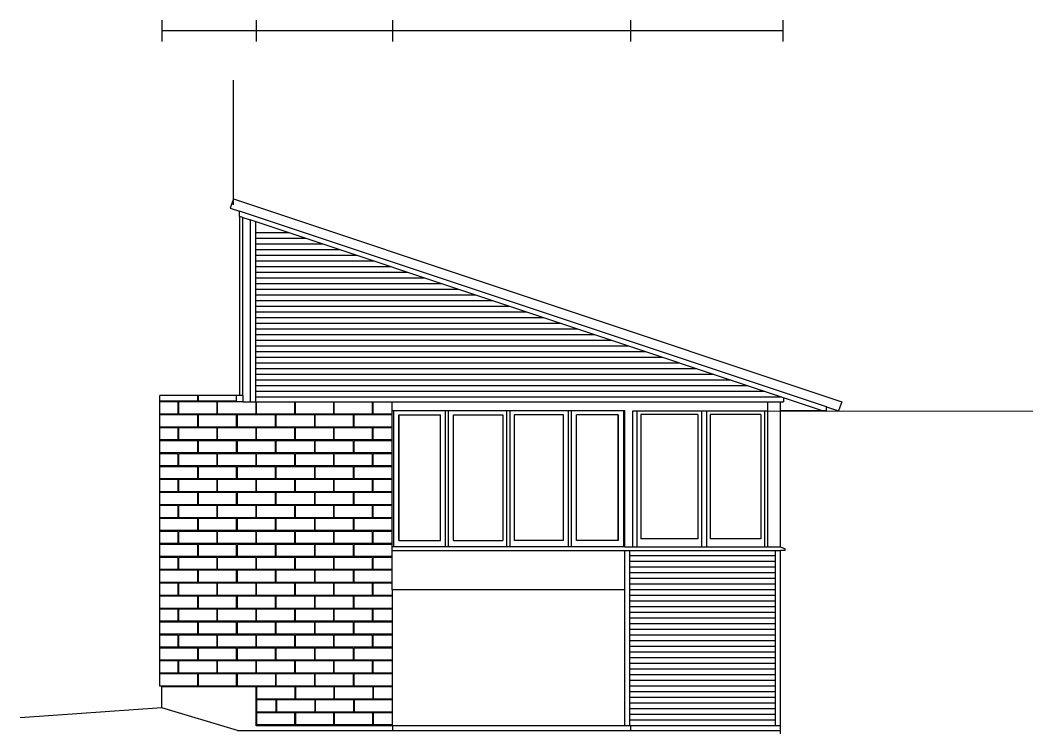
# Model space of a CAD drawing. Header units: inches. Extents: x 683 to 9370, y -498 to 3956.
# Drawn here: x 3461 to 4083, y -13 to 428 of the extents above; entities that cross this region are included whole.
import ezdxf

# ---------------------------------------------------------------- set-up
doc = ezdxf.new("R2010")
doc.units = ezdxf.units.IN
doc.header["$MEASUREMENT"] = 0
for name, color, linetype in [('blocks', 251, 'Continuous'), ('e1', 253, 'Continuous'), ('e2', 251, 'Continuous'), ('millwork', 40, 'Continuous'), ('walls', 7, 'Continuous')]:
    doc.layers.add(name, color=color, linetype=linetype)

msp = doc.modelspace()

# ---------------------------------------------------------------- linework, layer by layer
at = {"layer": 'blocks'}
for p, q in [((3570.82, 192.33), (3570.82, 195.83)), ((3571.32, 192.33), (3571.32, 195.83)), ((3594.82, 192.33), (3594.82, 195.83)), ((3570.82, 192.33), (3547.32, 192.33)), ((3558.56, 191.83), (3547.32, 191.83)), ((3558.56, 191.83), (3558.56, 184.33)), ((3582.56, 191.83), (3559.06, 191.83)), ((3559.06, 184.33), (3559.06, 191.83)), ((3594.82, 192.33), (3571.32, 192.33)), ((3582.56, 191.83), (3582.56, 184.33)), ((3583.06, 184.33), (3583.06, 191.83)), ((3598.57, 191.83), (3583.06, 191.83)), ((3606.56, 191.83), (3606.56, 184.33)), ((3607.06, 184.33), (3607.06, 191.83)), ((3630.56, 191.83), (3630.56, 184.33)), ((3631.06, 184.33), (3631.06, 191.83)), ((3654.56, 191.83), (3654.56, 184.33)), ((3655.06, 184.33), (3655.06, 191.83)), ((3678.56, 191.83), (3678.56, 184.33)), ((3679.06, 184.33), (3679.06, 191.83)), ((3558.56, 184.33), (3547.32, 184.33)), ((3570.82, 183.83), (3547.32, 183.83)), ((3582.56, 184.33), (3559.06, 184.33)), ((3570.82, 176.33), (3570.82, 183.83)), ((3571.32, 176.33), (3571.32, 183.83)), ((3594.82, 183.83), (3571.32, 183.83)), ((3606.56, 184.33), (3583.06, 184.33)), ((3594.82, 176.33), (3594.82, 183.83)), ((3618.82, 183.83), (3595.32, 183.83)), ((3595.32, 176.33), (3595.32, 183.83)), ((3630.56, 184.33), (3607.06, 184.33)), ((3618.82, 176.33), (3618.82, 183.83)), ((3642.82, 183.83), (3619.32, 183.83)), ((3619.32, 176.33), (3619.32, 183.83)), ((3654.56, 184.33), (3631.06, 184.33)), ((3642.82, 183.83), (3642.82, 176.33)), ((3643.32, 176.33), (3643.32, 183.83)), ((3666.82, 183.83), (3643.32, 183.83)), ((3678.56, 184.33), (3655.06, 184.33)), ((3666.82, 183.83), (3666.82, 176.33)), ((3690.82, 183.83), (3667.32, 183.83)), ((3667.32, 176.33), (3667.32, 183.83)), ((3690.81, 184.33), (3679.06, 184.33)), ((3570.82, 176.33), (3547.32, 176.33)), ((3558.56, 175.83), (3547.32, 175.83)), ((3558.56, 175.83), (3558.56, 168.33)), ((3582.56, 175.83), (3559.06, 175.83)), ((3559.06, 168.33), (3559.06, 175.83)), ((3594.82, 176.33), (3571.32, 176.33)), ((3582.56, 175.83), (3582.56, 168.33)), ((3606.56, 175.83), (3583.06, 175.83)), ((3583.06, 168.33), (3583.06, 175.83)), ((3618.82, 176.33), (3595.32, 176.33)), ((3606.56, 175.83), (3606.56, 168.33)), ((3630.56, 175.83), (3607.06, 175.83)), ((3607.06, 168.33), (3607.06, 175.83)), ((3642.82, 176.33), (3619.32, 176.33)), ((3630.56, 175.83), (3630.56, 168.33)), ((3654.56, 175.83), (3631.06, 175.83)), ((3631.06, 168.33), (3631.06, 175.83)), ((3666.82, 176.33), (3643.32, 176.33)), ((3654.56, 175.83), (3654.56, 168.33)), ((3678.56, 175.83), (3655.06, 175.83)), ((3655.06, 168.33), (3655.06, 175.83)), ((3690.82, 176.33), (3667.32, 176.33)), ((3678.56, 175.83), (3678.56, 168.33)), ((3690.81, 175.83), (3679.06, 175.83)), ((3679.06, 168.33), (3679.06, 175.83)), ((3558.56, 168.33), (3547.32, 168.33)), ((3582.56, 168.33), (3559.06, 168.33)), ((3606.56, 168.33), (3583.06, 168.33)), ((3630.56, 168.33), (3607.06, 168.33)), ((3654.56, 168.33), (3631.06, 168.33)), ((3678.56, 168.33), (3655.06, 168.33)), ((3690.81, 168.33), (3679.06, 168.33)), ((3570.82, 167.83), (3547.32, 167.83)), ((3570.82, 160.33), (3570.82, 167.83)), ((3571.32, 160.33), (3571.32, 167.83)), ((3594.82, 167.83), (3571.32, 167.83)), ((3594.82, 160.33), (3594.82, 167.83)), ((3595.32, 160.33), (3595.32, 167.83)), ((3618.82, 167.83), (3595.32, 167.83)), ((3618.82, 160.33), (3618.82, 167.83)), ((3642.82, 167.83), (3619.32, 167.83)), ((3619.32, 160.33), (3619.32, 167.83)), ((3642.82, 167.83), (3642.82, 160.33)), ((3643.32, 160.33), (3643.32, 167.83)), ((3666.82, 167.83), (3643.32, 167.83)), ((3666.82, 167.83), (3666.82, 160.33)), ((3667.32, 160.33), (3667.32, 167.83)), ((3690.82, 167.83), (3667.32, 167.83)), ((3570.82, 160.33), (3547.32, 160.33)), ((3558.56, 159.83), (3547.32, 159.83)), ((3558.56, 159.83), (3558.56, 152.33)), ((3582.56, 159.83), (3559.06, 159.83)), ((3559.06, 152.33), (3559.06, 159.83)), ((3594.82, 160.33), (3571.32, 160.33)), ((3582.56, 159.83), (3582.56, 152.33)), ((3606.56, 159.83), (3583.06, 159.83)), ((3583.06, 152.33), (3583.06, 159.83)), ((3618.82, 160.33), (3595.32, 160.33)), ((3606.56, 159.83), (3606.56, 152.33)), ((3630.56, 159.83), (3607.06, 159.83)), ((3607.06, 152.33), (3607.06, 159.83)), ((3642.82, 160.33), (3619.32, 160.33)), ((3630.56, 159.83), (3630.56, 152.33)), ((3654.56, 159.83), (3631.06, 159.83)), ((3631.06, 152.33), (3631.06, 159.83)), ((3666.82, 160.33), (3643.32, 160.33)), ((3654.56, 159.83), (3654.56, 152.33)), ((3678.56, 159.83), (3655.06, 159.83)), ((3655.06, 152.33), (3655.06, 159.83)), ((3690.82, 160.33), (3667.32, 160.33)), ((3678.56, 159.83), (3678.56, 152.33)), ((3690.81, 159.83), (3679.06, 159.83)), ((3679.06, 152.33), (3679.06, 159.83)), ((3558.56, 152.33), (3547.32, 152.33)), ((3570.82, 151.83), (3547.32, 151.83)), ((3582.56, 152.33), (3559.06, 152.33)), ((3570.82, 144.33), (3570.82, 151.83)), ((3571.32, 144.33), (3571.32, 151.83)), ((3594.82, 151.83), (3571.32, 151.83)), ((3606.56, 152.33), (3583.06, 152.33)), ((3594.82, 144.33), (3594.82, 151.83)), ((3618.82, 151.83), (3595.32, 151.83)), ((3595.32, 144.33), (3595.32, 151.83)), ((3630.56, 152.33), (3607.06, 152.33)), ((3618.82, 144.33), (3618.82, 151.83)), ((3642.82, 151.83), (3619.32, 151.83)), ((3619.32, 144.33), (3619.32, 151.83)), ((3654.56, 152.33), (3631.06, 152.33)), ((3642.82, 151.83), (3642.82, 144.33)), ((3643.32, 144.33), (3643.32, 151.83)), ((3666.82, 151.83), (3643.32, 151.83)), ((3678.56, 152.33), (3655.06, 152.33)), ((3666.82, 151.83), (3666.82, 144.33)), ((3690.82, 151.83), (3667.32, 151.83)), ((3667.32, 144.33), (3667.32, 151.83)), ((3690.81, 152.33), (3679.06, 152.33)), ((3570.82, 144.33), (3547.32, 144.33)), ((3558.56, 143.83), (3547.32, 143.83)), ((3558.56, 143.83), (3558.56, 136.33)), ((3582.56, 143.83), (3559.06, 143.83)), ((3559.06, 136.33), (3559.06, 143.83)), ((3594.82, 144.33), (3571.32, 144.33)), ((3582.56, 143.83), (3582.56, 136.33)), ((3606.56, 143.83), (3583.06, 143.83)), ((3583.06, 136.33), (3583.06, 143.83)), ((3618.82, 144.33), (3595.32, 144.33)), ((3606.56, 143.83), (3606.56, 136.33)), ((3630.56, 143.83), (3607.06, 143.83)), ((3607.06, 136.33), (3607.06, 143.83)), ((3642.82, 144.33), (3619.32, 144.33)), ((3630.56, 143.83), (3630.56, 136.33)), ((3654.56, 143.83), (3631.06, 143.83)), ((3631.06, 136.33), (3631.06, 143.83)), ((3666.82, 144.33), (3643.32, 144.33)), ((3654.56, 143.83), (3654.56, 136.33)), ((3678.56, 143.83), (3655.06, 143.83)), ((3655.06, 136.33), (3655.06, 143.83)), ((3690.82, 144.33), (3667.32, 144.33)), ((3678.56, 143.83), (3678.56, 136.33)), ((3690.81, 143.83), (3679.06, 143.83)), ((3679.06, 136.33), (3679.06, 143.83)), ((3558.56, 136.33), (3547.32, 136.33)), ((3570.82, 135.83), (3547.32, 135.83)), ((3582.56, 136.33), (3559.06, 136.33)), ((3570.82, 128.33), (3570.82, 135.83)), ((3571.32, 128.33), (3571.32, 135.83)), ((3594.82, 135.83), (3571.32, 135.83)), ((3606.56, 136.33), (3583.06, 136.33)), ((3594.82, 128.33), (3594.82, 135.83)), ((3618.82, 135.83), (3595.32, 135.83)), ((3595.32, 128.33), (3595.32, 135.83)), ((3630.56, 136.33), (3607.06, 136.33)), ((3618.82, 128.33), (3618.82, 135.83)), ((3642.82, 135.83), (3619.32, 135.83)), ((3619.32, 128.33), (3619.32, 135.83)), ((3654.56, 136.33), (3631.06, 136.33)), ((3642.82, 135.83), (3642.82, 128.33)), ((3643.32, 128.33), (3643.32, 135.83)), ((3666.82, 135.83), (3643.32, 135.83)), ((3678.56, 136.33), (3655.06, 136.33)), ((3666.82, 135.83), (3666.82, 128.33)), ((3690.82, 135.83), (3667.32, 135.83)), ((3667.32, 128.33), (3667.32, 135.83)), ((3690.81, 136.33), (3679.06, 136.33)), ((3570.82, 128.33), (3547.32, 128.33)), ((3558.56, 127.83), (3547.32, 127.83)), ((3558.56, 127.83), (3558.56, 120.33)), ((3582.56, 127.83), (3559.06, 127.83)), ((3559.06, 120.33), (3559.06, 127.83)), ((3594.82, 128.33), (3571.32, 128.33)), ((3582.56, 127.83), (3582.56, 120.33)), ((3606.56, 127.83), (3583.06, 127.83)), ((3583.06, 120.33), (3583.06, 127.83)), ((3618.82, 128.33), (3595.32, 128.33)), ((3606.56, 127.83), (3606.56, 120.33)), ((3630.56, 127.83), (3607.06, 127.83)), ((3607.06, 120.33), (3607.06, 127.83)), ((3642.82, 128.33), (3619.32, 128.33)), ((3630.56, 127.83), (3630.56, 120.33)), ((3654.56, 127.83), (3631.06, 127.83)), ((3631.06, 120.33), (3631.06, 127.83)), ((3666.82, 128.33), (3643.32, 128.33)), ((3654.56, 127.83), (3654.56, 120.33)), ((3678.56, 127.83), (3655.06, 127.83)), ((3655.06, 120.33), (3655.06, 127.83)), ((3690.82, 128.33), (3667.32, 128.33)), ((3678.56, 127.83), (3678.56, 120.33)), ((3690.81, 127.83), (3679.06, 127.83)), ((3679.06, 120.33), (3679.06, 127.83)), ((3558.56, 120.33), (3547.32, 120.33)), ((3570.82, 119.83), (3547.32, 119.83)), ((3582.56, 120.33), (3559.06, 120.33)), ((3570.82, 112.33), (3570.82, 119.83)), ((3571.32, 112.33), (3571.32, 119.83)), ((3594.82, 119.83), (3571.32, 119.83)), ((3606.56, 120.33), (3583.06, 120.33)), ((3594.82, 112.33), (3594.82, 119.83)), ((3618.82, 119.83), (3595.32, 119.83)), ((3595.32, 112.33), (3595.32, 119.83)), ((3630.56, 120.33), (3607.06, 120.33)), ((3618.82, 112.33), (3618.82, 119.83)), ((3642.82, 119.83), (3619.32, 119.83)), ((3619.32, 112.33), (3619.32, 119.83)), ((3654.56, 120.33), (3631.06, 120.33)), ((3642.82, 119.83), (3642.82, 112.33)), ((3643.32, 112.33), (3643.32, 119.83)), ((3666.82, 119.83), (3643.32, 119.83)), ((3678.56, 120.33), (3655.06, 120.33)), ((3666.82, 119.83), (3666.82, 112.33)), ((3690.82, 119.83), (3667.32, 119.83)), ((3667.32, 112.33), (3667.32, 119.83)), ((3690.81, 120.33), (3679.06, 120.33)), ((3570.82, 112.33), (3547.32, 112.33)), ((3594.82, 112.33), (3571.32, 112.33)), ((3618.82, 112.33), (3595.32, 112.33)), ((3642.82, 112.33), (3619.32, 112.33)), ((3666.82, 112.33), (3643.32, 112.33)), ((3690.82, 112.33), (3667.32, 112.33)), ((3558.56, 111.83), (3547.32, 111.83)), ((3558.56, 111.83), (3558.56, 104.33)), ((3582.56, 111.83), (3559.06, 111.83)), ((3559.06, 104.33), (3559.06, 111.83)), ((3582.56, 111.83), (3582.56, 104.33)), ((3606.56, 111.83), (3583.06, 111.83)), ((3583.06, 104.33), (3583.06, 111.83)), ((3606.56, 111.83), (3606.56, 104.33)), ((3630.56, 111.83), (3607.06, 111.83)), ((3607.06, 104.33), (3607.06, 111.83)), ((3630.56, 111.83), (3630.56, 104.33)), ((3654.56, 111.83), (3631.06, 111.83)), ((3631.06, 104.33), (3631.06, 111.83)), ((3654.56, 111.83), (3654.56, 104.33)), ((3678.56, 111.83), (3655.06, 111.83)), ((3655.06, 104.33), (3655.06, 111.83)), ((3678.56, 111.83), (3678.56, 104.33)), ((3690.81, 111.83), (3679.06, 111.83)), ((3679.06, 104.33), (3679.06, 111.83)), ((3558.56, 104.33), (3547.32, 104.33)), ((3570.82, 103.83), (3547.32, 103.83)), ((3582.56, 104.33), (3559.06, 104.33)), ((3570.82, 96.33), (3570.82, 103.83)), ((3571.32, 96.33), (3571.32, 103.83)), ((3594.82, 103.83), (3571.32, 103.83)), ((3606.56, 104.33), (3583.06, 104.33)), ((3594.82, 96.33), (3594.82, 103.83)), ((3618.82, 103.83), (3595.32, 103.83)), ((3595.32, 96.33), (3595.32, 103.83)), ((3630.56, 104.33), (3607.06, 104.33)), ((3618.82, 96.33), (3618.82, 103.83)), ((3642.82, 103.83), (3619.32, 103.83)), ((3619.32, 96.33), (3619.32, 103.83)), ((3654.56, 104.33), (3631.06, 104.33)), ((3642.82, 103.83), (3642.82, 96.33)), ((3643.32, 96.33), (3643.32, 103.83)), ((3666.82, 103.83), (3643.32, 103.83)), ((3678.56, 104.33), (3655.06, 104.33)), ((3666.82, 103.83), (3666.82, 96.33)), ((3690.82, 103.83), (3667.32, 103.83)), ((3667.32, 96.33), (3667.32, 103.83)), ((3690.81, 104.33), (3679.06, 104.33)), ((3570.82, 96.33), (3547.32, 96.33)), ((3558.56, 95.83), (3547.32, 95.83)), ((3558.56, 95.83), (3558.56, 88.33)), ((3559.06, 88.33), (3559.06, 95.83)), ((3582.56, 95.83), (3559.06, 95.83)), ((3594.82, 96.33), (3571.32, 96.33)), ((3582.56, 95.83), (3582.56, 88.33)), ((3583.06, 88.33), (3583.06, 95.83)), ((3606.56, 95.83), (3583.06, 95.83)), ((3618.82, 96.33), (3595.32, 96.33)), ((3606.56, 95.83), (3606.56, 88.33)), ((3630.56, 95.83), (3607.06, 95.83)), ((3607.06, 88.33), (3607.06, 95.83)), ((3642.82, 96.33), (3619.32, 96.33)), ((3630.56, 95.83), (3630.56, 88.33)), ((3631.06, 88.33), (3631.06, 95.83)), ((3654.56, 95.83), (3631.06, 95.83)), ((3666.82, 96.33), (3643.32, 96.33)), ((3654.56, 95.83), (3654.56, 88.33)), ((3655.06, 88.33), (3655.06, 95.83)), ((3678.56, 95.83), (3655.06, 95.83)), ((3690.82, 96.33), (3667.32, 96.33)), ((3678.56, 95.83), (3678.56, 88.33)), ((3679.06, 88.33), (3679.06, 95.83)), ((3690.81, 95.83), (3679.06, 95.83)), ((3558.56, 88.33), (3547.32, 88.33)), ((3570.82, 87.83), (3547.32, 87.83)), ((3582.56, 88.33), (3559.06, 88.33)), ((3570.82, 80.33), (3570.82, 87.83)), ((3594.82, 87.83), (3571.32, 87.83)), ((3571.32, 80.33), (3571.32, 87.83)), ((3606.56, 88.33), (3583.06, 88.33)), ((3594.82, 80.33), (3594.82, 87.83)), ((3618.82, 87.83), (3595.32, 87.83)), ((3595.32, 80.33), (3595.32, 87.83)), ((3630.56, 88.33), (3607.06, 88.33)), ((3618.82, 80.33), (3618.82, 87.83)), ((3642.82, 87.83), (3619.32, 87.83)), ((3619.32, 80.33), (3619.32, 87.83)), ((3654.56, 88.33), (3631.06, 88.33)), ((3642.82, 87.83), (3642.82, 80.33)), ((3666.82, 87.83), (3643.32, 87.83)), ((3643.32, 80.33), (3643.32, 87.83)), ((3678.56, 88.33), (3655.06, 88.33)), ((3666.82, 87.83), (3666.82, 80.33)), ((3690.82, 87.83), (3667.32, 87.83)), ((3667.32, 80.33), (3667.32, 87.83)), ((3690.81, 88.33), (3679.06, 88.33)), ((3570.82, 80.33), (3547.32, 80.33)), ((3558.56, 79.83), (3547.32, 79.83)), ((3558.56, 79.83), (3558.56, 72.33)), ((3582.56, 79.83), (3559.06, 79.83)), ((3559.06, 72.33), (3559.06, 79.83)), ((3594.82, 80.33), (3571.32, 80.33)), ((3582.56, 79.83), (3582.56, 72.33)), ((3583.06, 72.33), (3583.06, 79.83)), ((3606.56, 79.83), (3583.06, 79.83)), ((3618.82, 80.33), (3595.32, 80.33)), ((3606.56, 79.83), (3606.56, 72.33)), ((3630.56, 79.83), (3607.06, 79.83)), ((3607.06, 72.33), (3607.06, 79.83)), ((3642.82, 80.33), (3619.32, 80.33)), ((3630.56, 79.83), (3630.56, 72.33)), ((3631.06, 72.33), (3631.06, 79.83)), ((3654.56, 79.83), (3631.06, 79.83)), ((3666.82, 80.33), (3643.32, 80.33)), ((3654.56, 79.83), (3654.56, 72.33)), ((3678.56, 79.83), (3655.06, 79.83)), ((3655.06, 72.33), (3655.06, 79.83)), ((3690.82, 80.33), (3667.32, 80.33)), ((3678.56, 79.83), (3678.56, 72.33)), ((3679.06, 72.33), (3679.06, 79.83)), ((3690.81, 79.83), (3679.06, 79.83)), ((3558.56, 72.33), (3547.32, 72.33)), ((3570.82, 71.83), (3547.32, 71.83)), ((3582.56, 72.33), (3559.06, 72.33)), ((3570.82, 64.33), (3570.82, 71.83)), ((3571.32, 64.33), (3571.32, 71.83)), ((3594.82, 71.83), (3571.32, 71.83)), ((3606.56, 72.33), (3583.06, 72.33)), ((3594.82, 64.33), (3594.82, 71.83)), ((3618.82, 71.83), (3595.32, 71.83)), ((3595.32, 64.33), (3595.32, 71.83)), ((3630.56, 72.33), (3607.06, 72.33)), ((3618.82, 64.33), (3618.82, 71.83)), ((3642.82, 71.83), (3619.32, 71.83)), ((3619.32, 64.33), (3619.32, 71.83)), ((3654.56, 72.33), (3631.06, 72.33)), ((3642.82, 71.83), (3642.82, 64.33)), ((3643.32, 64.33), (3643.32, 71.83)), ((3666.82, 71.83), (3643.32, 71.83)), ((3678.56, 72.33), (3655.06, 72.33)), ((3666.82, 71.83), (3666.82, 64.33)), ((3690.82, 71.83), (3667.32, 71.83)), ((3667.32, 64.33), (3667.32, 71.83)), ((3690.81, 72.33), (3679.06, 72.33)), ((3570.82, 64.33), (3547.32, 64.33)), ((3558.56, 63.83), (3547.32, 63.83)), ((3558.56, 63.83), (3558.56, 56.33)), ((3582.56, 63.83), (3559.06, 63.83)), ((3559.06, 56.33), (3559.06, 63.83)), ((3594.82, 64.33), (3571.32, 64.33)), ((3582.56, 63.83), (3582.56, 56.33)), ((3606.56, 63.83), (3583.06, 63.83)), ((3583.06, 56.33), (3583.06, 63.83)), ((3618.82, 64.33), (3595.32, 64.33)), ((3606.56, 63.83), (3606.56, 56.33)), ((3630.56, 63.83), (3607.06, 63.83)), ((3607.06, 56.33), (3607.06, 63.83)), ((3642.82, 64.33), (3619.32, 64.33)), ((3630.56, 63.83), (3630.56, 56.33)), ((3654.56, 63.83), (3631.06, 63.83)), ((3631.06, 56.33), (3631.06, 63.83)), ((3666.82, 64.33), (3643.32, 64.33)), ((3654.56, 63.83), (3654.56, 56.33)), ((3678.56, 63.83), (3655.06, 63.83)), ((3655.06, 56.33), (3655.06, 63.83)), ((3690.82, 64.33), (3667.32, 64.33)), ((3678.56, 63.83), (3678.56, 56.33)), ((3690.81, 63.83), (3679.06, 63.83)), ((3679.06, 56.33), (3679.06, 63.83)), ((3558.56, 56.33), (3547.32, 56.33)), ((3582.56, 56.33), (3559.06, 56.33)), ((3606.56, 56.33), (3583.06, 56.33)), ((3630.56, 56.33), (3607.06, 56.33)), ((3654.56, 56.33), (3631.06, 56.33)), ((3678.56, 56.33), (3655.06, 56.33)), ((3690.81, 56.33), (3679.06, 56.33)), ((3570.82, 55.83), (3547.32, 55.83)), ((3570.82, 48.33), (3570.82, 55.83)), ((3571.32, 48.33), (3571.32, 55.83)), ((3594.82, 55.83), (3571.32, 55.83)), ((3594.82, 48.33), (3594.82, 55.83)), ((3618.82, 55.83), (3595.32, 55.83)), ((3595.32, 48.33), (3595.32, 55.83)), ((3618.82, 48.33), (3618.82, 55.83)), ((3642.82, 55.83), (3619.32, 55.83)), ((3619.32, 48.33), (3619.32, 55.83)), ((3642.82, 55.83), (3642.82, 48.33)), ((3643.32, 48.33), (3643.32, 55.83)), ((3666.82, 55.83), (3643.32, 55.83)), ((3666.82, 55.83), (3666.82, 48.33)), ((3690.82, 55.83), (3667.32, 55.83)), ((3667.32, 48.33), (3667.32, 55.83)), ((3570.82, 48.33), (3547.32, 48.33)), ((3558.56, 47.83), (3547.32, 47.83)), ((3558.56, 47.83), (3558.56, 40.33)), ((3582.56, 47.83), (3559.06, 47.83)), ((3559.06, 40.33), (3559.06, 47.83)), ((3594.82, 48.33), (3571.32, 48.33)), ((3582.56, 47.83), (3582.56, 40.33)), ((3606.56, 47.83), (3583.06, 47.83)), ((3583.06, 40.33), (3583.06, 47.83)), ((3618.82, 48.33), (3595.32, 48.33)), ((3606.56, 47.83), (3606.56, 40.33)), ((3630.56, 47.83), (3607.06, 47.83)), ((3607.06, 40.33), (3607.06, 47.83)), ((3642.82, 48.33), (3619.32, 48.33)), ((3630.56, 47.83), (3630.56, 40.33)), ((3654.56, 47.83), (3631.06, 47.83)), ((3631.06, 40.33), (3631.06, 47.83)), ((3666.82, 48.33), (3643.32, 48.33)), ((3654.56, 47.83), (3654.56, 40.33)), ((3678.56, 47.83), (3655.06, 47.83)), ((3655.06, 40.33), (3655.06, 47.83)), ((3690.82, 48.33), (3667.32, 48.33)), ((3678.56, 47.83), (3678.56, 40.33)), ((3690.81, 47.83), (3679.06, 47.83)), ((3679.06, 40.33), (3679.06, 47.83)), ((3558.56, 40.33), (3547.32, 40.33)), ((3570.82, 39.83), (3547.32, 39.83)), ((3582.56, 40.33), (3559.06, 40.33)), ((3570.82, 32.33), (3570.82, 39.83)), ((3571.32, 32.33), (3571.32, 39.83)), ((3594.82, 39.83), (3571.32, 39.83)), ((3606.56, 40.33), (3583.06, 40.33)), ((3594.82, 32.33), (3594.82, 39.83)), ((3618.82, 39.83), (3595.32, 39.83)), ((3595.32, 32.33), (3595.32, 39.83)), ((3630.56, 40.33), (3607.06, 40.33)), ((3618.82, 32.33), (3618.82, 39.83)), ((3642.82, 39.83), (3619.32, 39.83)), ((3619.32, 32.33), (3619.32, 39.83)), ((3654.56, 40.33), (3631.06, 40.33)), ((3642.82, 39.83), (3642.82, 32.33)), ((3643.32, 32.33), (3643.32, 39.83)), ((3666.82, 39.83), (3643.32, 39.83)), ((3678.56, 40.33), (3655.06, 40.33)), ((3666.82, 39.83), (3666.82, 32.33)), ((3690.82, 39.83), (3667.32, 39.83)), ((3667.32, 32.33), (3667.32, 39.83)), ((3690.81, 40.33), (3679.06, 40.33)), ((3570.82, 32.33), (3547.32, 32.33)), ((3558.56, 31.83), (3547.32, 31.83)), ((3558.56, 31.83), (3558.56, 24.33)), ((3582.56, 31.83), (3559.06, 31.83)), ((3559.06, 24.33), (3559.06, 31.83)), ((3594.82, 32.33), (3571.32, 32.33)), ((3582.56, 31.83), (3582.56, 24.33)), ((3606.56, 31.83), (3583.06, 31.83)), ((3583.06, 24.33), (3583.06, 31.83)), ((3618.82, 32.33), (3595.32, 32.33)), ((3606.56, 31.83), (3606.56, 24.33)), ((3630.56, 31.83), (3607.06, 31.83)), ((3607.06, 24.33), (3607.06, 31.83)), ((3642.82, 32.33), (3619.32, 32.33)), ((3630.56, 31.83), (3630.56, 24.33)), ((3654.56, 31.83), (3631.06, 31.83)), ((3631.06, 24.33), (3631.06, 31.83)), ((3666.82, 32.33), (3643.32, 32.33)), ((3654.56, 31.83), (3654.56, 24.33)), ((3678.56, 31.83), (3655.06, 31.83)), ((3655.06, 24.33), (3655.06, 31.83)), ((3690.82, 32.33), (3667.32, 32.33)), ((3678.56, 31.83), (3678.56, 24.33)), ((3679.06, 24.33), (3679.06, 31.83)), ((3690.81, 31.83), (3679.06, 31.83)), ((3558.56, 24.33), (3547.32, 24.33)), ((3570.82, 23.83), (3547.32, 23.83)), ((3582.56, 24.33), (3559.06, 24.33)), ((3570.82, 16.33), (3570.82, 23.83)), ((3571.32, 16.33), (3571.32, 23.83)), ((3594.82, 23.83), (3571.32, 23.83)), ((3606.56, 24.33), (3583.06, 24.33)), ((3594.82, 16.33), (3594.82, 23.83)), ((3595.32, 16.33), (3595.32, 23.83)), ((3618.82, 23.83), (3595.32, 23.83)), ((3630.56, 24.33), (3607.06, 24.33)), ((3618.82, 23.83), (3618.82, 16.33)), ((3642.82, 23.83), (3619.32, 23.83)), ((3619.32, 16.33), (3619.32, 23.83)), ((3654.56, 24.33), (3631.06, 24.33)), ((3642.82, 23.83), (3642.82, 16.33)), ((3643.32, 16.33), (3643.32, 23.83)), ((3666.82, 23.83), (3643.32, 23.83)), ((3678.56, 24.33), (3655.06, 24.33)), ((3666.82, 23.83), (3666.82, 16.33)), ((3667.32, 16.33), (3667.32, 23.83)), ((3690.82, 23.83), (3667.32, 23.83)), ((3690.81, 24.33), (3679.06, 24.33)), ((3570.82, 16.33), (3547.32, 16.33)), ((3594.82, 16.33), (3571.32, 16.33)), ((3618.82, 16.33), (3595.32, 16.33)), ((3630.82, 15.83), (3607.32, 15.83)), ((3607.32, 8.33), (3607.32, 15.83)), ((3642.82, 16.33), (3619.32, 16.33)), ((3630.82, 15.83), (3630.82, 8.33)), ((3654.82, 15.83), (3631.32, 15.83)), ((3631.32, 8.33), (3631.32, 15.83)), ((3666.82, 16.33), (3643.32, 16.33)), ((3654.82, 15.83), (3654.82, 8.33)), ((3678.82, 15.83), (3655.32, 15.83)), ((3655.32, 8.33), (3655.32, 15.83)), ((3690.82, 16.33), (3667.32, 16.33)), ((3678.82, 15.83), (3678.82, 8.33)), ((3679.32, 8.33), (3679.32, 15.83)), ((3690.82, 15.83), (3679.32, 15.83)), ((3630.81, 8.33), (3607.31, 8.33)), ((3619.07, 7.83), (3607.32, 7.83)), ((3607.32, 0.33), (3607.32, 7.83)), ((3619.07, 7.83), (3619.07, 0.33)), ((3643.07, 7.83), (3619.57, 7.83)), ((3619.57, 0.33), (3619.57, 7.83)), ((3654.81, 8.33), (3631.31, 8.33)), ((3643.07, 7.83), (3643.07, 0.33)), ((3667.07, 7.83), (3643.57, 7.83)), ((3643.57, 0.33), (3643.57, 7.83)), ((3678.81, 8.33), (3655.31, 8.33)), ((3667.07, 7.83), (3667.07, 0.33)), ((3690.82, 7.83), (3667.57, 7.83)), ((3667.57, 0.33), (3667.57, 7.83)), ((3690.81, 8.33), (3679.31, 8.33)), ((3619.07, 0.33), (3607.32, 0.33)), ((3643.07, 0.33), (3619.57, 0.33)), ((3667.07, 0.33), (3643.57, 0.33)), ((3690.82, 0.33), (3667.57, 0.33)), ((3630.81, -0.17), (3607.31, -0.17)), ((3607.32, -7.67), (3607.32, -0.17)), ((3630.81, -7.67), (3630.81, -0.17)), ((3654.81, -0.17), (3631.31, -0.17)), ((3631.31, -7.67), (3631.31, -0.17)), ((3654.81, -7.67), (3654.81, -0.17)), ((3678.81, -0.17), (3655.31, -0.17)), ((3655.31, -7.67), (3655.31, -0.17)), ((3678.81, -7.67), (3678.81, -0.17)), ((3679.31, -7.67), (3679.31, -0.17)), ((3690.82, -0.17), (3679.31, -0.17)), ((3630.81, -7.67), (3607.31, -7.67)), ((3654.81, -7.67), (3631.31, -7.67)), ((3678.81, -7.67), (3655.31, -7.67)), ((3690.82, -7.67), (3679.31, -7.67))]:
    msp.add_line(p, q, dxfattribs=at)
at = {"layer": 'e1'}
for p, q in [((3598.57, 305.77), (3603.07, 304.27)), ((3603.07, 304.27), (3603.07, 191.83)), ((3598.57, 195.83), (3598.57, 191.83)), ((3598.57, 191.83), (3932.57, 191.83)), ((3690.81, 75.83), (3690.81, 191.83)), ((3930.57, 186.27), (3930.57, 191.83)), ((3959.07, 186.27), (3930.57, 186.27)), ((3933.57, 100.17), (3930.57, 100.17))]:
    msp.add_line(p, q, dxfattribs=at)
at = {"layer": 'e2'}
for p, q in [((3548.57, 427.61), (3548.57, 414.47)), ((3606.82, 427.61), (3606.82, 414.47)), ((3691.07, 427.61), (3691.07, 414.47)), ((3837.94, 427.61), (3837.94, 414.47)), ((3932.19, 427.61), (3932.19, 414.47)), ((3932.19, 421.04), (3548.57, 421.04)), ((3959.07, 188.77), (3596.57, 309.6)), ((3596.57, 306.44), (3596.57, 195.83)), ((3957.23, 186.22), (3603.07, 304.27)), ((3606.57, 191.83), (3606.57, 303.11)), ((3626.9, 296.33), (3606.57, 296.33)), ((3637.4, 292.83), (3606.57, 292.83)), ((3647.9, 289.33), (3606.57, 289.33)), ((3658.4, 285.83), (3606.57, 285.83)), ((3668.9, 282.33), (3606.57, 282.33)), ((3679.4, 278.83), (3606.57, 278.83)), ((3689.9, 275.33), (3606.57, 275.33)), ((3700.4, 271.83), (3606.57, 271.83)), ((3710.9, 268.33), (3606.57, 268.33)), ((3721.4, 264.83), (3606.57, 264.83)), ((3731.9, 261.33), (3606.57, 261.33)), ((3742.4, 257.83), (3606.57, 257.83)), ((3752.9, 254.33), (3606.57, 254.33)), ((3763.4, 250.83), (3606.57, 250.83)), ((3773.9, 247.33), (3606.57, 247.33)), ((3784.4, 243.83), (3606.57, 243.83)), ((3794.9, 240.33), (3606.57, 240.33)), ((3805.4, 236.83), (3606.57, 236.83)), ((3815.9, 233.33), (3606.57, 233.33)), ((3826.4, 229.83), (3606.57, 229.83)), ((3836.9, 226.33), (3606.57, 226.33)), ((3847.4, 222.83), (3606.57, 222.83)), ((3857.9, 219.33), (3606.57, 219.33)), ((3868.4, 215.83), (3606.57, 215.83)), ((3878.9, 212.33), (3606.57, 212.33)), ((3889.4, 208.83), (3606.57, 208.83)), ((3899.9, 205.33), (3606.57, 205.33)), ((3910.4, 201.83), (3606.57, 201.83)), ((3920.9, 198.33), (3606.57, 198.33)), ((3931.4, 194.83), (3606.57, 194.83)), ((3932.57, 194.44), (3932.57, 191.83)), ((3922.57, 191.83), (3922.57, 102.33)), ((3834.57, 186.29), (3690.81, 186.29)), ((3691.69, 186.29), (3691.69, 102.33)), ((3694.94, 183.79), (3720.69, 183.79)), ((3694.94, 183.79), (3694.94, 106.33)), ((3694.94, 106.33), (3694.94, 183.79)), ((3720.69, 106.33), (3720.69, 183.79)), ((3723.69, 102.33), (3723.69, 186.29)), ((3725.69, 102.33), (3725.69, 186.29)), ((3728.69, 183.79), (3759.19, 183.79)), ((3728.69, 106.33), (3728.69, 183.79)), ((3759.19, 183.79), (3759.19, 106.33)), ((3761.69, 102.33), (3761.69, 186.29)), ((3763.69, 102.33), (3763.69, 186.29)), ((3766.19, 183.79), (3766.19, 106.33)), ((3796.69, 183.79), (3766.19, 183.79)), ((3796.69, 106.33), (3796.69, 183.79)), ((3799.69, 102.33), (3799.69, 186.29)), ((3801.69, 102.33), (3801.69, 186.29)), ((3804.69, 106.33), (3804.69, 183.79)), ((3830.44, 183.79), (3804.69, 183.79)), ((3830.44, 183.79), (3830.44, 106.33)), ((3830.44, 106.33), (3830.44, 183.79)), ((3833.69, 186.29), (3833.69, 102.33)), ((3834.57, 102.33), (3834.57, 186.29)), ((3839.57, 102.33), (3839.57, 186.29)), ((3839.57, 186.29), (3922.57, 186.29)), ((3842.1, 102.33), (3842.1, 186.29)), ((3842.1, 186.29), (3921.07, 186.29)), ((3844.35, 184.04), (3844.35, 107.24)), ((3879.57, 184.04), (3844.35, 184.04)), ((3879.57, 184.04), (3879.57, 107.24)), ((3882.07, 102.33), (3882.07, 186.29)), ((3885.07, 102.33), (3885.07, 186.29)), ((3887.32, 184.04), (3887.32, 107.24)), ((3918.57, 184.04), (3887.32, 184.04)), ((3918.57, 184.04), (3918.57, 107.24)), ((3921.07, 102.33), (3921.07, 186.29)), ((3922.57, 186.29), (4188.47, 186.14)), ((3694.94, 106.33), (3720.69, 106.33)), ((3728.69, 106.33), (3759.19, 106.33)), ((3796.69, 106.33), (3766.19, 106.33)), ((3830.44, 106.33), (3804.69, 106.33)), ((3879.57, 107.24), (3844.35, 107.24)), ((3918.57, 107.24), (3887.32, 107.24)), ((3834.57, 102.33), (3690.81, 102.33)), ((3930.57, 99.83), (3690.81, 99.83)), ((3834.57, 102.33), (3930.57, 102.33)), ((3834.57, 75.83), (3834.57, 99.83)), ((3837.57, -8.17), (3837.57, 99.83)), ((3842.1, 102.33), (3922.57, 102.33)), ((3927.57, -8.17), (3927.57, 99.83)), ((3927.57, 96.83), (3837.57, 96.83)), ((3927.57, 93.33), (3837.57, 93.33)), ((3927.57, 89.83), (3837.57, 89.83)), ((3927.57, 86.33), (3837.57, 86.33)), ((3927.57, 82.83), (3837.57, 82.83)), ((3927.57, 79.33), (3837.57, 79.33)), ((3927.57, 75.83), (3837.57, 75.83)), ((3927.57, 72.33), (3837.57, 72.33)), ((3927.57, 68.83), (3837.57, 68.83)), ((3927.57, 65.33), (3837.57, 65.33)), ((3927.57, 61.83), (3837.57, 61.83)), ((3927.57, 58.33), (3837.57, 58.33)), ((3927.57, 54.83), (3837.57, 54.83)), ((3927.57, 51.33), (3837.57, 51.33)), ((3927.57, 47.83), (3837.57, 47.83)), ((3927.57, 44.33), (3837.57, 44.33)), ((3927.57, 40.83), (3837.57, 40.83)), ((3927.57, 37.33), (3837.57, 37.33)), ((3927.57, 33.83), (3837.57, 33.83)), ((3927.57, 30.33), (3837.57, 30.33)), ((3927.57, 26.83), (3837.57, 26.83)), ((3927.57, 23.33), (3837.57, 23.33)), ((3927.57, 19.83), (3837.57, 19.83)), ((3606.82, 15.83), (3548.57, 15.83)), ((3606.82, -8.17), (3606.82, 15.83)), ((3927.57, 16.33), (3837.57, 16.33)), ((3927.57, 12.83), (3837.57, 12.83)), ((3927.57, 9.33), (3837.57, 9.33)), ((3927.57, 5.83), (3837.57, 5.83)), ((3927.57, 2.33), (3837.57, 2.33)), ((3927.57, -1.17), (3837.57, -1.17)), ((3927.57, -4.67), (3837.57, -4.67)), ((3691.07, -8.17), (3606.82, -8.17)), ((3930.57, -8.17), (3691.07, -8.17)), ((3691.07, -8.17), (3691.07, -11.17)), ((3837.94, -8.17), (3837.94, -11.17))]:
    msp.add_line(p, q, dxfattribs=at)
at = {"layer": 'millwork'}
msp.add_line((3592.77, 313.58), (3592.77, 390.53), dxfattribs=at)
at = {"layer": 'walls'}
for p, q in [((3592.77, 317.19), (3590.87, 311.5)), ((3592.77, 317.19), (3968.46, 191.96)), ((3590.87, 311.5), (3596.57, 309.6)), ((3596.57, 306.44), (3596.57, 309.6)), ((3598.57, 305.77), (3596.57, 306.44)), ((3598.57, 195.83), (3598.57, 305.77)), ((3547.32, 16.33), (3547.32, 195.83)), ((3570.82, 195.83), (3547.32, 195.83)), ((3598.57, 195.83), (3571.32, 195.83)), ((3959.07, 188.77), (3966.57, 186.27)), ((3959.07, 186.27), (3959.07, 188.77)), ((3968.46, 191.96), (3966.57, 186.27)), ((3930.57, 102.33), (3930.57, 186.27)), ((3930.57, 102.33), (3933.57, 101.17)), ((3930.57, -13.17), (3930.57, 100.17)), ((3933.57, 100.17), (3933.57, 101.17)), ((3834.57, 75.83), (3690.81, 75.83)), ((3690.81, 75.83), (3690.81, -8.17)), ((3834.57, -8.17), (3834.57, 75.83)), ((3548.57, 2.87), (3548.57, 15.83)), ((3548.57, 2.87), (3461.11, -3.3)), ((3595.24, -11.17), (3548.57, 2.87)), ((3595.24, -11.17), (3930.57, -11.17))]:
    msp.add_line(p, q, dxfattribs=at)

doc.saveas('drawing.dxf')
